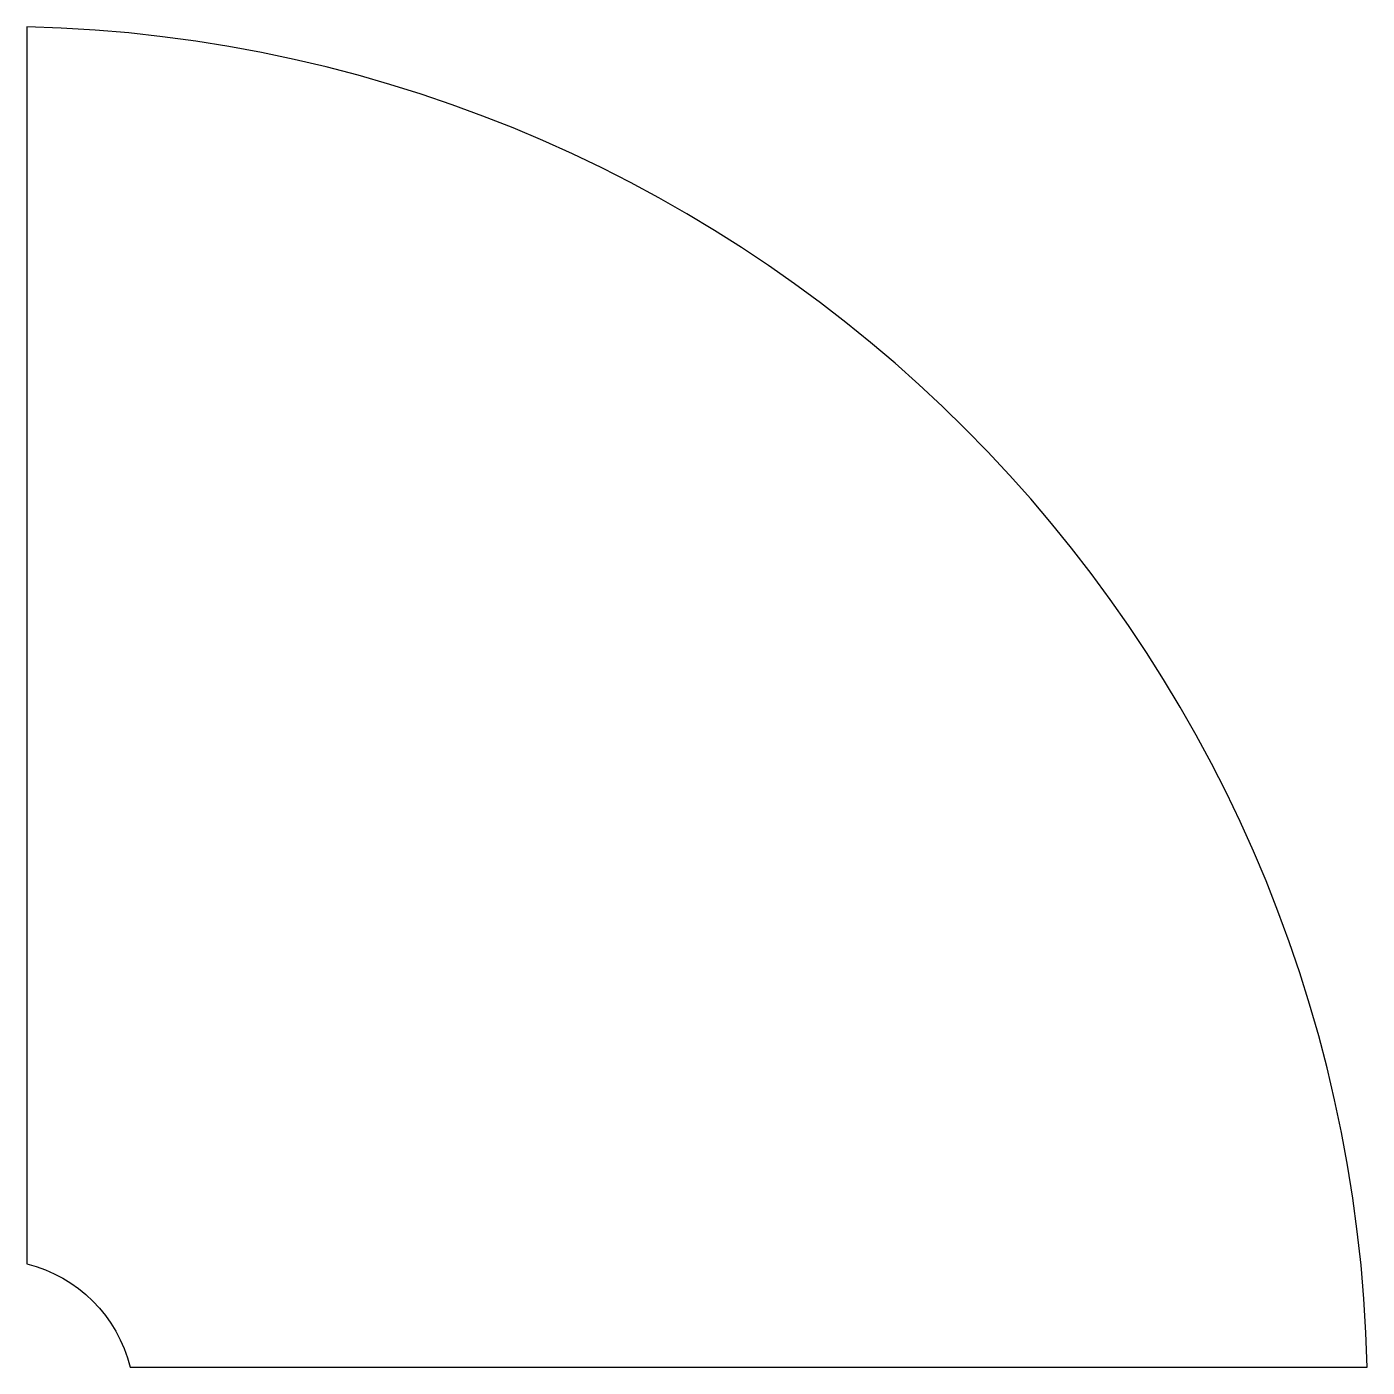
# Model space of a CAD drawing. Header units: millimetres. Extents: x 6 to 250, y 6 to 250.
import ezdxf

# ---------------------------------------------------------------- set-up
doc = ezdxf.new("R2010")
doc.units = ezdxf.units.MM
doc.layers.get('0').update_dxf_attribs({"linetype": 'CONTINUOUS'})

msp = doc.modelspace()

# ---------------------------------------------------------------- linework, layer by layer
msp.add_lwpolyline([(24.78, 6), (249.93, 6, 0.400222), (6, 249.93), (6, 24.78, -0.281003)], format="xyb", close=True)

doc.saveas('drawing.dxf')
